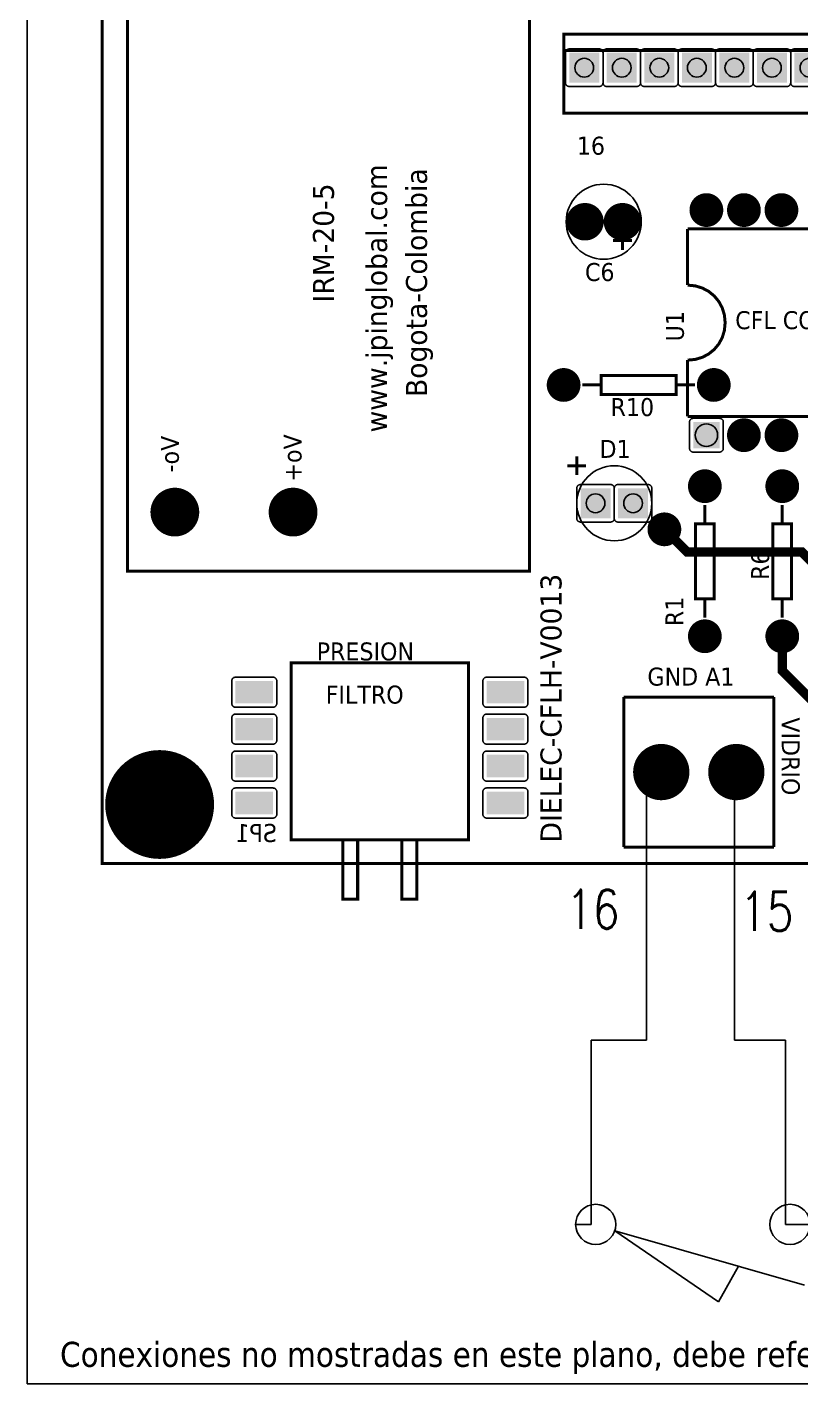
# Model space of a CAD drawing. Header units: millimetres. Extents: x 123.5 to 144.3, y 105.4 to 121.6.
# Drawn here: x 123.51 to 127.22, y 105.41 to 111.91 of the extents above; entities that cross this region are included whole.
import ezdxf
from ezdxf.enums import TextEntityAlignment as Align

# ---------------------------------------------------------------- set-up
doc = ezdxf.new("R2010")
doc.units = ezdxf.units.MM
for name, color, linetype in [('DESC', 250, 'Continuous'), ('SYMS', 7, 'Continuous'), ('TAGS', 250, 'Continuous'), ('WIRES', 7, 'Continuous')]:
    doc.layers.add(name, color=color, linetype=linetype)
doc.layers.add('WIRENO', color=7, linetype='Continuous', true_color=0x000000)
doc.styles.get("Standard").update_dxf_attribs({"font": 'tahoma.ttf'})
doc.styles.add('WD', font='romans.shx')

# ---------------------------------------------------------------- blocks, each defined once
blk = doc.blocks.new('RPAD')
blk.add_trace([(-0.5, -0.5), (-0.5, 0.5), (0.5, -0.5), (0.5, 0.5)])
blk = doc.blocks.new('EPAD')
at = {"const_width": 0.5}
blk.add_lwpolyline([(-0.25, 0, 1), (0.25, 0, 1)], format="xyb", close=True, dxfattribs=at)
blk = doc.blocks.new('Electronica')
for points, const_width in [([(127.3911, 110.3732), (132.7303, 110.3732), (132.7303, 114.4905), (127.3911, 114.4905), (127.3911, 110.3732)], 0.008), ([(127.3911, 110.3732), (132.7303, 110.3732), (132.7303, 114.4905), (127.3911, 114.4905), (127.3911, 110.3732)], 0.008), ([(127.3911, 110.3732), (132.7303, 110.3732), (132.7303, 114.4905), (127.3911, 114.4905), (127.3911, 110.3732)], 0.008), ([(127.4591, 111.1524), (128.53, 111.1524), (128.53, 113.2154), (127.4591, 113.2154), (127.4591, 111.1524)], 0.008), ([(127.4591, 111.1524), (128.53, 111.1524), (128.53, 113.2154), (127.4591, 113.2154), (127.4591, 111.1524)], 0.008), ([(127.4591, 111.1524), (128.53, 111.1524), (128.53, 113.2154), (127.4591, 113.2154), (127.4591, 111.1524)], 0.008), ([(128.6219, 112.3735), (130.2259, 112.3735), (130.2259, 112.5838), (128.6219, 112.5838), (128.6219, 112.3735)], 0.008), ([(128.6219, 112.3735), (130.2259, 112.3735), (130.2259, 112.5838), (128.6219, 112.5838), (128.6219, 112.3735)], 0.008), ([(128.6219, 112.3735), (130.2259, 112.3735), (130.2259, 112.5838), (128.6219, 112.5838), (128.6219, 112.3735)], 0.008), ([(130.2231, 112.5405), (128.6247, 112.5405)], 0.008), ([(130.2231, 112.5405), (128.6247, 112.5405)], 0.008), ([(130.2231, 112.5405), (128.6247, 112.5405)], 0.008), ([(128.7778, 112.0088), (128.7778, 112.0588)], 0.008), ([(128.7778, 112.0088), (128.7778, 112.0588)], 0.008), ([(128.7778, 112.0088), (128.7778, 112.0588)], 0.008), ([(128.9513, 111.9149), (128.9513, 112.0649)], 0.008), ([(128.9513, 112.0649), (130.9513, 112.0649)], 0.008), ([(128.9513, 111.9149), (128.9513, 112.0649)], 0.008), ([(128.9513, 112.0649), (130.9513, 112.0649)], 0.008), ([(128.9513, 111.9149), (128.9513, 112.0649)], 0.008), ([(128.9513, 112.0649), (130.9513, 112.0649)], 0.008), ([(128.8028, 112.0338), (128.7528, 112.0338)], 0.008), ([(128.8028, 112.0338), (128.7528, 112.0338)], 0.008), ([(128.8028, 112.0338), (128.7528, 112.0338)], 0.008), ([(129.0513, 111.8149), (129.0493, 111.8353), (129.0436, 111.8541), (129.0345, 111.8711), (129.0223, 111.8859), (129.0076, 111.898), (128.9906, 111.9071), (128.9717, 111.9129), (128.9513, 111.9149)], 0.008), ([(129.0513, 111.8149), (129.0493, 111.8353), (129.0436, 111.8541), (129.0345, 111.8711), (129.0223, 111.8859), (129.0076, 111.898), (128.9906, 111.9071), (128.9717, 111.9129), (128.9513, 111.9149)], 0.008), ([(129.0513, 111.8149), (129.0493, 111.8353), (129.0436, 111.8541), (129.0345, 111.8711), (129.0223, 111.8859), (129.0076, 111.898), (128.9906, 111.9071), (128.9717, 111.9129), (128.9513, 111.9149)], 0.008), ([(129.0513, 111.8149), (129.0493, 111.7942), (129.0436, 111.7752), (129.0345, 111.7582), (129.0223, 111.7435), (129.0076, 111.7315), (128.9906, 111.7225), (128.9717, 111.7169), (128.9513, 111.7149)], 0.008), ([(129.0513, 111.8149), (129.0493, 111.7942), (129.0436, 111.7752), (129.0345, 111.7582), (129.0223, 111.7435), (129.0076, 111.7315), (128.9906, 111.7225), (128.9717, 111.7169), (128.9513, 111.7149)], 0.008), ([(129.0513, 111.8149), (129.0493, 111.7942), (129.0436, 111.7752), (129.0345, 111.7582), (129.0223, 111.7435), (129.0076, 111.7315), (128.9906, 111.7225), (128.9717, 111.7169), (128.9513, 111.7149)], 0.008), ([(128.9513, 111.5649), (128.9513, 111.7149)], 0.008), ([(128.9513, 111.5649), (128.9513, 111.7149)], 0.008), ([(128.9513, 111.5649), (128.9513, 111.7149)], 0.008), ([(128.721, 111.6238), (128.921, 111.6238), (128.921, 111.6738), (128.721, 111.6738), (128.721, 111.6238)], 0.008), ([(128.721, 111.6238), (128.921, 111.6238), (128.921, 111.6738), (128.721, 111.6738), (128.721, 111.6238)], 0.008), ([(128.721, 111.6238), (128.921, 111.6238), (128.921, 111.6738), (128.721, 111.6738), (128.721, 111.6238)], 0.008), ([(128.721, 111.6488), (128.671, 111.6488)], 0.008), ([(128.721, 111.6488), (128.671, 111.6488)], 0.008), ([(128.721, 111.6488), (128.671, 111.6488)], 0.008), ([(128.971, 111.6488), (128.921, 111.6488)], 0.008), ([(128.971, 111.6488), (128.921, 111.6488)], 0.008), ([(128.971, 111.6488), (128.921, 111.6488)], 0.008), ([(128.9513, 111.5649), (130.9513, 111.5649)], 0.008), ([(128.9513, 111.5649), (130.9513, 111.5649)], 0.008), ([(128.9513, 111.5649), (130.9513, 111.5649)], 0.008), ([(128.656, 111.4584), (128.656, 111.4084)], 0.008), ([(128.656, 111.4584), (128.656, 111.4084)], 0.008), ([(128.656, 111.4584), (128.656, 111.4084)], 0.008), ([(128.631, 111.4334), (128.681, 111.4334)], 0.008), ([(128.631, 111.4334), (128.681, 111.4334)], 0.008), ([(128.631, 111.4334), (128.681, 111.4334)], 0.008), ([(128.9972, 111.329), (128.9972, 111.279)], 0.008), ([(128.9972, 111.329), (128.9972, 111.279)], 0.008), ([(128.9972, 111.329), (128.9972, 111.279)], 0.008), ([(129.2035, 111.279), (129.2035, 111.329)], 0.008), ([(129.2035, 111.279), (129.2035, 111.329)], 0.008), ([(129.2035, 111.279), (129.2035, 111.329)], 0.008), ([(130.0144, 110.8798), (129.4264, 110.8798), (129.3523, 110.9538), (129.3523, 111.1066), (129.2551, 111.2038), (128.9496, 111.2038), (128.8894, 111.264)], 0.025), ([(128.9722, 111.079), (129.0222, 111.079), (129.0222, 111.279), (128.9722, 111.279), (128.9722, 111.079)], 0.008), ([(128.9722, 111.079), (129.0222, 111.079), (129.0222, 111.279), (128.9722, 111.279), (128.9722, 111.079)], 0.008), ([(128.9722, 111.079), (129.0222, 111.079), (129.0222, 111.279), (128.9722, 111.279), (128.9722, 111.079)], 0.008), ([(129.1785, 111.079), (129.2285, 111.079), (129.2285, 111.279), (129.1785, 111.279), (129.1785, 111.079)], 0.008), ([(129.1785, 111.079), (129.2285, 111.079), (129.2285, 111.279), (129.1785, 111.279), (129.1785, 111.079)], 0.008), ([(129.1785, 111.079), (129.2285, 111.079), (129.2285, 111.279), (129.1785, 111.279), (129.1785, 111.079)], 0.008), ([(128.9972, 111.079), (128.9972, 111.029)], 0.008), ([(128.9972, 111.079), (128.9972, 111.029)], 0.008), ([(128.9972, 111.079), (128.9972, 111.029)], 0.008), ([(129.2035, 111.029), (129.2035, 111.079)], 0.008), ([(129.2035, 111.029), (129.2035, 111.079)], 0.008), ([(129.2035, 111.029), (129.2035, 111.079)], 0.008), ([(129.5226, 110.568), (129.2035, 110.8871), (129.2035, 110.979)], 0.025), ([(127.895, 110.4362), (128.3675, 110.4362), (128.3675, 110.9086), (127.895, 110.9086), (127.895, 110.4362)], 0.008), ([(127.895, 110.4362), (128.3675, 110.4362), (128.3675, 110.9086), (127.895, 110.9086), (127.895, 110.4362)], 0.008), ([(127.895, 110.4362), (128.3675, 110.4362), (128.3675, 110.9086), (127.895, 110.9086), (127.895, 110.4362)], 0.008), ([(128.7811, 110.417), (128.7811, 110.817)], 0.008), ([(129.1811, 110.817), (128.7811, 110.817)], 0.008), ([(128.7811, 110.417), (128.7811, 110.817)], 0.008), ([(129.1811, 110.817), (128.7811, 110.817)], 0.008), ([(128.7811, 110.417), (128.7811, 110.817)], 0.008), ([(129.1811, 110.817), (128.7811, 110.817)], 0.008), ([(129.1811, 110.417), (129.1811, 110.817)], 0.008), ([(129.1811, 110.417), (129.1811, 110.817)], 0.008), ([(129.1811, 110.417), (129.1811, 110.817)], 0.008), ([(128.0328, 110.2787), (128.0722, 110.2787), (128.0722, 110.4362), (128.0328, 110.4362), (128.0328, 110.2787)], 0.008), ([(128.0328, 110.2787), (128.0722, 110.2787), (128.0722, 110.4362), (128.0328, 110.4362), (128.0328, 110.2787)], 0.008), ([(128.0328, 110.2787), (128.0722, 110.2787), (128.0722, 110.4362), (128.0328, 110.4362), (128.0328, 110.2787)], 0.008), ([(128.1903, 110.2787), (128.2297, 110.2787), (128.2297, 110.4362), (128.1903, 110.4362), (128.1903, 110.2787)], 0.008), ([(128.1903, 110.2787), (128.2297, 110.2787), (128.2297, 110.4362), (128.1903, 110.4362), (128.1903, 110.2787)], 0.008), ([(128.1903, 110.2787), (128.2297, 110.2787), (128.2297, 110.4362), (128.1903, 110.4362), (128.1903, 110.2787)], 0.008), ([(129.1811, 110.417), (128.7811, 110.417)], 0.008), ([(129.1811, 110.417), (128.7811, 110.417)], 0.008), ([(129.1811, 110.417), (128.7811, 110.417)], 0.008)]:
    blk.add_lwpolyline(points, dxfattribs=dict(const_width=const_width))
for points in [[(128.7159, 112.4444), (128.6359, 112.4444), (128.6348, 112.4445), (128.6338, 112.4446), (128.6328, 112.4448), (128.6319, 112.4452), (128.631, 112.4456), (128.6302, 112.4461), (128.6295, 112.4467), (128.6287, 112.4473), (128.6281, 112.448), (128.6275, 112.4488), (128.627, 112.4496), (128.6266, 112.4505), (128.6263, 112.4514), (128.6261, 112.4524), (128.6259, 112.4534), (128.6259, 112.4544), (128.6259, 112.5344), (128.6259, 112.5354), (128.6261, 112.5364), (128.6263, 112.5374), (128.6266, 112.5383), (128.627, 112.5392), (128.6275, 112.54), (128.6281, 112.5408), (128.6287, 112.5415), (128.6295, 112.5422), (128.6302, 112.5427), (128.631, 112.5432), (128.6319, 112.5436), (128.6328, 112.544), (128.6338, 112.5442), (128.6348, 112.5444), (128.6359, 112.5444), (128.7159, 112.5444), (128.7169, 112.5444), (128.7179, 112.5442), (128.7189, 112.544), (128.7198, 112.5436), (128.7207, 112.5432), (128.7215, 112.5427), (128.7223, 112.5422), (128.723, 112.5415), (128.7236, 112.5408), (128.7242, 112.54), (128.7247, 112.5392), (128.7251, 112.5383), (128.7254, 112.5374), (128.7257, 112.5364), (128.7258, 112.5354), (128.7259, 112.5344), (128.7259, 112.4544), (128.7258, 112.4534), (128.7257, 112.4524), (128.7254, 112.4514), (128.7251, 112.4505), (128.7247, 112.4496), (128.7242, 112.4488), (128.7236, 112.448), (128.723, 112.4473), (128.7223, 112.4467), (128.7215, 112.4461), (128.7207, 112.4456), (128.7198, 112.4452), (128.7189, 112.4448), (128.7179, 112.4446), (128.7169, 112.4445), (128.7159, 112.4444)], [(128.8159, 112.4444), (128.7359, 112.4444), (128.7348, 112.4445), (128.7338, 112.4446), (128.7328, 112.4448), (128.7319, 112.4452), (128.731, 112.4456), (128.7302, 112.4461), (128.7295, 112.4467), (128.7287, 112.4473), (128.7281, 112.448), (128.7275, 112.4488), (128.727, 112.4496), (128.7266, 112.4505), (128.7263, 112.4514), (128.7261, 112.4524), (128.7259, 112.4534), (128.7259, 112.4544), (128.7259, 112.5344), (128.7259, 112.5354), (128.7261, 112.5364), (128.7263, 112.5374), (128.7266, 112.5383), (128.727, 112.5392), (128.7275, 112.54), (128.7281, 112.5408), (128.7287, 112.5415), (128.7295, 112.5422), (128.7302, 112.5427), (128.731, 112.5432), (128.7319, 112.5436), (128.7328, 112.544), (128.7338, 112.5442), (128.7348, 112.5444), (128.7359, 112.5444), (128.8159, 112.5444), (128.8169, 112.5444), (128.8179, 112.5442), (128.8189, 112.544), (128.8198, 112.5436), (128.8207, 112.5432), (128.8215, 112.5427), (128.8223, 112.5422), (128.823, 112.5415), (128.8236, 112.5408), (128.8242, 112.54), (128.8247, 112.5392), (128.8251, 112.5383), (128.8254, 112.5374), (128.8257, 112.5364), (128.8258, 112.5354), (128.8259, 112.5344), (128.8259, 112.4544), (128.8258, 112.4534), (128.8257, 112.4524), (128.8254, 112.4514), (128.8251, 112.4505), (128.8247, 112.4496), (128.8242, 112.4488), (128.8236, 112.448), (128.823, 112.4473), (128.8223, 112.4467), (128.8215, 112.4461), (128.8207, 112.4456), (128.8198, 112.4452), (128.8189, 112.4448), (128.8179, 112.4446), (128.8169, 112.4445), (128.8159, 112.4444)], [(128.9159, 112.4444), (128.8359, 112.4444), (128.8348, 112.4445), (128.8338, 112.4446), (128.8328, 112.4448), (128.8319, 112.4452), (128.831, 112.4456), (128.8302, 112.4461), (128.8295, 112.4467), (128.8287, 112.4473), (128.8281, 112.448), (128.8275, 112.4488), (128.827, 112.4496), (128.8266, 112.4505), (128.8263, 112.4514), (128.8261, 112.4524), (128.8259, 112.4534), (128.8259, 112.4544), (128.8259, 112.5344), (128.8259, 112.5354), (128.8261, 112.5364), (128.8263, 112.5374), (128.8266, 112.5383), (128.827, 112.5392), (128.8275, 112.54), (128.8281, 112.5408), (128.8287, 112.5415), (128.8295, 112.5422), (128.8302, 112.5427), (128.831, 112.5432), (128.8319, 112.5436), (128.8328, 112.544), (128.8338, 112.5442), (128.8348, 112.5444), (128.8359, 112.5444), (128.9159, 112.5444), (128.9169, 112.5444), (128.9179, 112.5442), (128.9189, 112.544), (128.9198, 112.5436), (128.9207, 112.5432), (128.9215, 112.5427), (128.9223, 112.5422), (128.923, 112.5415), (128.9236, 112.5408), (128.9242, 112.54), (128.9247, 112.5392), (128.9251, 112.5383), (128.9254, 112.5374), (128.9257, 112.5364), (128.9258, 112.5354), (128.9259, 112.5344), (128.9259, 112.4544), (128.9258, 112.4534), (128.9257, 112.4524), (128.9254, 112.4514), (128.9251, 112.4505), (128.9247, 112.4496), (128.9242, 112.4488), (128.9236, 112.448), (128.923, 112.4473), (128.9223, 112.4467), (128.9215, 112.4461), (128.9207, 112.4456), (128.9198, 112.4452), (128.9189, 112.4448), (128.9179, 112.4446), (128.9169, 112.4445), (128.9159, 112.4444)], [(129.0159, 112.4444), (128.9359, 112.4444), (128.9348, 112.4445), (128.9338, 112.4446), (128.9328, 112.4448), (128.9319, 112.4452), (128.931, 112.4456), (128.9302, 112.4461), (128.9295, 112.4467), (128.9287, 112.4473), (128.9281, 112.448), (128.9275, 112.4488), (128.927, 112.4496), (128.9266, 112.4505), (128.9263, 112.4514), (128.9261, 112.4524), (128.9259, 112.4534), (128.9259, 112.4544), (128.9259, 112.5344), (128.9259, 112.5354), (128.9261, 112.5364), (128.9263, 112.5374), (128.9266, 112.5383), (128.927, 112.5392), (128.9275, 112.54), (128.9281, 112.5408), (128.9287, 112.5415), (128.9295, 112.5422), (128.9302, 112.5427), (128.931, 112.5432), (128.9319, 112.5436), (128.9328, 112.544), (128.9338, 112.5442), (128.9348, 112.5444), (128.9359, 112.5444), (129.0159, 112.5444), (129.0169, 112.5444), (129.0179, 112.5442), (129.0189, 112.544), (129.0198, 112.5436), (129.0207, 112.5432), (129.0215, 112.5427), (129.0223, 112.5422), (129.023, 112.5415), (129.0236, 112.5408), (129.0242, 112.54), (129.0247, 112.5392), (129.0251, 112.5383), (129.0254, 112.5374), (129.0257, 112.5364), (129.0258, 112.5354), (129.0259, 112.5344), (129.0259, 112.4544), (129.0258, 112.4534), (129.0257, 112.4524), (129.0254, 112.4514), (129.0251, 112.4505), (129.0247, 112.4496), (129.0242, 112.4488), (129.0236, 112.448), (129.023, 112.4473), (129.0223, 112.4467), (129.0215, 112.4461), (129.0207, 112.4456), (129.0198, 112.4452), (129.0189, 112.4448), (129.0179, 112.4446), (129.0169, 112.4445), (129.0159, 112.4444)], [(129.1159, 112.4444), (129.0359, 112.4444), (129.0348, 112.4445), (129.0338, 112.4446), (129.0328, 112.4448), (129.0319, 112.4452), (129.031, 112.4456), (129.0302, 112.4461), (129.0295, 112.4467), (129.0287, 112.4473), (129.0281, 112.448), (129.0275, 112.4488), (129.027, 112.4496), (129.0266, 112.4505), (129.0263, 112.4514), (129.0261, 112.4524), (129.0259, 112.4534), (129.0259, 112.4544), (129.0259, 112.5344), (129.0259, 112.5354), (129.0261, 112.5364), (129.0263, 112.5374), (129.0266, 112.5383), (129.027, 112.5392), (129.0275, 112.54), (129.0281, 112.5408), (129.0287, 112.5415), (129.0295, 112.5422), (129.0302, 112.5427), (129.031, 112.5432), (129.0319, 112.5436), (129.0328, 112.544), (129.0338, 112.5442), (129.0348, 112.5444), (129.0359, 112.5444), (129.1159, 112.5444), (129.1169, 112.5444), (129.1179, 112.5442), (129.1189, 112.544), (129.1198, 112.5436), (129.1207, 112.5432), (129.1215, 112.5427), (129.1223, 112.5422), (129.123, 112.5415), (129.1236, 112.5408), (129.1242, 112.54), (129.1247, 112.5392), (129.1251, 112.5383), (129.1254, 112.5374), (129.1257, 112.5364), (129.1258, 112.5354), (129.1259, 112.5344), (129.1259, 112.4544), (129.1258, 112.4534), (129.1257, 112.4524), (129.1254, 112.4514), (129.1251, 112.4505), (129.1247, 112.4496), (129.1242, 112.4488), (129.1236, 112.448), (129.123, 112.4473), (129.1223, 112.4467), (129.1215, 112.4461), (129.1207, 112.4456), (129.1198, 112.4452), (129.1189, 112.4448), (129.1179, 112.4446), (129.1169, 112.4445), (129.1159, 112.4444)], [(129.2159, 112.4444), (129.1359, 112.4444), (129.1348, 112.4445), (129.1338, 112.4446), (129.1328, 112.4448), (129.1319, 112.4452), (129.131, 112.4456), (129.1302, 112.4461), (129.1295, 112.4467), (129.1287, 112.4473), (129.1281, 112.448), (129.1275, 112.4488), (129.127, 112.4496), (129.1266, 112.4505), (129.1263, 112.4514), (129.1261, 112.4524), (129.1259, 112.4534), (129.1259, 112.4544), (129.1259, 112.5344), (129.1259, 112.5354), (129.1261, 112.5364), (129.1263, 112.5374), (129.1266, 112.5383), (129.127, 112.5392), (129.1275, 112.54), (129.1281, 112.5408), (129.1287, 112.5415), (129.1295, 112.5422), (129.1302, 112.5427), (129.131, 112.5432), (129.1319, 112.5436), (129.1328, 112.544), (129.1338, 112.5442), (129.1348, 112.5444), (129.1359, 112.5444), (129.2159, 112.5444), (129.2169, 112.5444), (129.2179, 112.5442), (129.2189, 112.544), (129.2198, 112.5436), (129.2207, 112.5432), (129.2215, 112.5427), (129.2223, 112.5422), (129.223, 112.5415), (129.2236, 112.5408), (129.2242, 112.54), (129.2247, 112.5392), (129.2251, 112.5383), (129.2254, 112.5374), (129.2257, 112.5364), (129.2258, 112.5354), (129.2259, 112.5344), (129.2259, 112.4544), (129.2258, 112.4534), (129.2257, 112.4524), (129.2254, 112.4514), (129.2251, 112.4505), (129.2247, 112.4496), (129.2242, 112.4488), (129.2236, 112.448), (129.223, 112.4473), (129.2223, 112.4467), (129.2215, 112.4461), (129.2207, 112.4456), (129.2198, 112.4452), (129.2189, 112.4448), (129.2179, 112.4446), (129.2169, 112.4445), (129.2159, 112.4444)], [(128.9663, 111.5599), (129.0363, 111.5599), (129.0374, 111.5598), (129.0384, 111.5597), (129.0393, 111.5595), (129.0403, 111.5591), (129.0411, 111.5587), (129.042, 111.5582), (129.0427, 111.5576), (129.0434, 111.557), (129.0441, 111.5563), (129.0446, 111.5555), (129.0451, 111.5547), (129.0456, 111.5538), (129.0459, 111.5529), (129.0461, 111.5519), (129.0463, 111.5509), (129.0463, 111.5499), (129.0463, 111.4799), (129.0463, 111.4789), (129.0461, 111.4779), (129.0459, 111.4769), (129.0456, 111.476), (129.0451, 111.4751), (129.0446, 111.4743), (129.0441, 111.4735), (129.0434, 111.4728), (129.0427, 111.4721), (129.042, 111.4716), (129.0411, 111.4711), (129.0403, 111.4707), (129.0393, 111.4703), (129.0384, 111.4701), (129.0374, 111.4699), (129.0363, 111.4699), (128.9663, 111.4699), (128.9653, 111.4699), (128.9643, 111.4701), (128.9633, 111.4703), (128.9624, 111.4707), (128.9615, 111.4711), (128.9607, 111.4716), (128.9599, 111.4721), (128.9592, 111.4728), (128.9586, 111.4735), (128.958, 111.4743), (128.9575, 111.4751), (128.9571, 111.476), (128.9568, 111.4769), (128.9565, 111.4779), (128.9564, 111.4789), (128.9563, 111.4799), (128.9563, 111.5499), (128.9564, 111.5509), (128.9565, 111.5519), (128.9568, 111.5529), (128.9571, 111.5538), (128.9575, 111.5547), (128.958, 111.5555), (128.9586, 111.5563), (128.9592, 111.557), (128.9599, 111.5576), (128.9607, 111.5582), (128.9615, 111.5587), (128.9624, 111.5591), (128.9633, 111.5595), (128.9643, 111.5597), (128.9653, 111.5598), (128.9663, 111.5599)], [(128.666, 111.3834), (128.746, 111.3834), (128.747, 111.3833), (128.748, 111.3832), (128.749, 111.3829), (128.7499, 111.3826), (128.7508, 111.3822), (128.7516, 111.3817), (128.7524, 111.3811), (128.7531, 111.3805), (128.7537, 111.3798), (128.7543, 111.379), (128.7548, 111.3782), (128.7552, 111.3773), (128.7555, 111.3764), (128.7558, 111.3754), (128.7559, 111.3744), (128.756, 111.3734), (128.756, 111.2934), (128.7559, 111.2923), (128.7558, 111.2913), (128.7555, 111.2903), (128.7552, 111.2894), (128.7548, 111.2885), (128.7543, 111.2877), (128.7537, 111.287), (128.7531, 111.2862), (128.7524, 111.2856), (128.7516, 111.285), (128.7508, 111.2845), (128.7499, 111.2841), (128.749, 111.2838), (128.748, 111.2836), (128.747, 111.2834), (128.746, 111.2834), (128.666, 111.2834), (128.6649, 111.2834), (128.6639, 111.2836), (128.663, 111.2838), (128.662, 111.2841), (128.6612, 111.2845), (128.6603, 111.285), (128.6596, 111.2856), (128.6589, 111.2862), (128.6582, 111.287), (128.6576, 111.2877), (128.6572, 111.2885), (128.6567, 111.2894), (128.6564, 111.2903), (128.6562, 111.2913), (128.656, 111.2923), (128.656, 111.2934), (128.656, 111.3734), (128.656, 111.3744), (128.6562, 111.3754), (128.6564, 111.3764), (128.6567, 111.3773), (128.6572, 111.3782), (128.6576, 111.379), (128.6582, 111.3798), (128.6589, 111.3805), (128.6596, 111.3811), (128.6603, 111.3817), (128.6612, 111.3822), (128.662, 111.3826), (128.663, 111.3829), (128.6639, 111.3832), (128.6649, 111.3833), (128.666, 111.3834)], [(128.766, 111.3834), (128.846, 111.3834), (128.847, 111.3833), (128.848, 111.3832), (128.849, 111.3829), (128.8499, 111.3826), (128.8508, 111.3822), (128.8516, 111.3817), (128.8524, 111.3811), (128.8531, 111.3805), (128.8537, 111.3798), (128.8543, 111.379), (128.8548, 111.3782), (128.8552, 111.3773), (128.8555, 111.3764), (128.8558, 111.3754), (128.8559, 111.3744), (128.856, 111.3734), (128.856, 111.2934), (128.8559, 111.2923), (128.8558, 111.2913), (128.8555, 111.2903), (128.8552, 111.2894), (128.8548, 111.2885), (128.8543, 111.2877), (128.8537, 111.287), (128.8531, 111.2862), (128.8524, 111.2856), (128.8516, 111.285), (128.8508, 111.2845), (128.8499, 111.2841), (128.849, 111.2838), (128.848, 111.2836), (128.847, 111.2834), (128.846, 111.2834), (128.766, 111.2834), (128.7649, 111.2834), (128.7639, 111.2836), (128.763, 111.2838), (128.762, 111.2841), (128.7612, 111.2845), (128.7603, 111.285), (128.7596, 111.2856), (128.7589, 111.2862), (128.7582, 111.287), (128.7576, 111.2877), (128.7572, 111.2885), (128.7567, 111.2894), (128.7564, 111.2903), (128.7562, 111.2913), (128.756, 111.2923), (128.756, 111.2934), (128.756, 111.3734), (128.756, 111.3744), (128.7562, 111.3754), (128.7564, 111.3764), (128.7567, 111.3773), (128.7572, 111.3782), (128.7576, 111.379), (128.7582, 111.3798), (128.7589, 111.3805), (128.7596, 111.3811), (128.7603, 111.3817), (128.7612, 111.3822), (128.762, 111.3826), (128.763, 111.3829), (128.7639, 111.3832), (128.7649, 111.3833), (128.766, 111.3834)], [(127.8566, 110.7999), (127.8566, 110.8599), (127.8566, 110.8609), (127.8564, 110.8619), (127.8562, 110.8629), (127.8558, 110.8638), (127.8554, 110.8647), (127.8549, 110.8655), (127.8544, 110.8663), (127.8537, 110.867), (127.853, 110.8676), (127.8522, 110.8682), (127.8514, 110.8687), (127.8505, 110.8691), (127.8496, 110.8694), (127.8486, 110.8697), (127.8476, 110.8698), (127.8466, 110.8699), (127.7466, 110.8699), (127.7456, 110.8698), (127.7446, 110.8697), (127.7436, 110.8694), (127.7427, 110.8691), (127.7418, 110.8687), (127.741, 110.8682), (127.7402, 110.8676), (127.7395, 110.867), (127.7389, 110.8663), (127.7383, 110.8655), (127.7378, 110.8647), (127.7374, 110.8638), (127.737, 110.8629), (127.7368, 110.8619), (127.7367, 110.8609), (127.7366, 110.8599), (127.7366, 110.7999), (127.7367, 110.7988), (127.7368, 110.7978), (127.737, 110.7968), (127.7374, 110.7959), (127.7378, 110.795), (127.7383, 110.7942), (127.7389, 110.7935), (127.7395, 110.7927), (127.7402, 110.7921), (127.741, 110.7915), (127.7418, 110.791), (127.7427, 110.7906), (127.7436, 110.7903), (127.7446, 110.7901), (127.7456, 110.7899), (127.7466, 110.7899), (127.8466, 110.7899), (127.8476, 110.7899), (127.8486, 110.7901), (127.8496, 110.7903), (127.8505, 110.7906), (127.8514, 110.791), (127.8522, 110.7915), (127.853, 110.7921), (127.8537, 110.7927), (127.8544, 110.7935), (127.8549, 110.7942), (127.8554, 110.795), (127.8558, 110.7959), (127.8562, 110.7968), (127.8564, 110.7978), (127.8566, 110.7988), (127.8566, 110.7999)], [(128.5259, 110.7999), (128.5259, 110.8599), (128.5258, 110.8609), (128.5257, 110.8619), (128.5255, 110.8629), (128.5251, 110.8638), (128.5247, 110.8647), (128.5242, 110.8655), (128.5236, 110.8663), (128.523, 110.867), (128.5223, 110.8676), (128.5215, 110.8682), (128.5207, 110.8687), (128.5198, 110.8691), (128.5189, 110.8694), (128.5179, 110.8697), (128.5169, 110.8698), (128.5159, 110.8699), (128.4159, 110.8699), (128.4149, 110.8698), (128.4138, 110.8697), (128.4129, 110.8694), (128.412, 110.8691), (128.4111, 110.8687), (128.4103, 110.8682), (128.4095, 110.8676), (128.4088, 110.867), (128.4081, 110.8663), (128.4076, 110.8655), (128.4071, 110.8647), (128.4067, 110.8638), (128.4063, 110.8629), (128.4061, 110.8619), (128.4059, 110.8609), (128.4059, 110.8599), (128.4059, 110.7999), (128.4059, 110.7988), (128.4061, 110.7978), (128.4063, 110.7968), (128.4067, 110.7959), (128.4071, 110.795), (128.4076, 110.7942), (128.4081, 110.7935), (128.4088, 110.7927), (128.4095, 110.7921), (128.4103, 110.7915), (128.4111, 110.791), (128.412, 110.7906), (128.4129, 110.7903), (128.4138, 110.7901), (128.4149, 110.7899), (128.4159, 110.7899), (128.5159, 110.7899), (128.5169, 110.7899), (128.5179, 110.7901), (128.5189, 110.7903), (128.5198, 110.7906), (128.5207, 110.791), (128.5215, 110.7915), (128.5223, 110.7921), (128.523, 110.7927), (128.5236, 110.7935), (128.5242, 110.7942), (128.5247, 110.795), (128.5251, 110.7959), (128.5255, 110.7968), (128.5257, 110.7978), (128.5258, 110.7988), (128.5259, 110.7999)], [(127.8566, 110.7014), (127.8566, 110.7614), (127.8566, 110.7625), (127.8564, 110.7635), (127.8562, 110.7644), (127.8558, 110.7654), (127.8554, 110.7662), (127.8549, 110.7671), (127.8544, 110.7678), (127.8537, 110.7685), (127.853, 110.7692), (127.8522, 110.7698), (127.8514, 110.7702), (127.8505, 110.7707), (127.8496, 110.771), (127.8486, 110.7712), (127.8476, 110.7714), (127.8466, 110.7714), (127.7466, 110.7714), (127.7456, 110.7714), (127.7446, 110.7712), (127.7436, 110.771), (127.7427, 110.7707), (127.7418, 110.7702), (127.741, 110.7698), (127.7402, 110.7692), (127.7395, 110.7685), (127.7389, 110.7678), (127.7383, 110.7671), (127.7378, 110.7662), (127.7374, 110.7654), (127.737, 110.7644), (127.7368, 110.7635), (127.7367, 110.7625), (127.7366, 110.7614), (127.7366, 110.7014), (127.7367, 110.7004), (127.7368, 110.6994), (127.737, 110.6984), (127.7374, 110.6975), (127.7378, 110.6966), (127.7383, 110.6958), (127.7389, 110.695), (127.7395, 110.6943), (127.7402, 110.6937), (127.741, 110.6931), (127.7418, 110.6926), (127.7427, 110.6922), (127.7436, 110.6919), (127.7446, 110.6916), (127.7456, 110.6915), (127.7466, 110.6914), (127.8466, 110.6914), (127.8476, 110.6915), (127.8486, 110.6916), (127.8496, 110.6919), (127.8505, 110.6922), (127.8514, 110.6926), (127.8522, 110.6931), (127.853, 110.6937), (127.8537, 110.6943), (127.8544, 110.695), (127.8549, 110.6958), (127.8554, 110.6966), (127.8558, 110.6975), (127.8562, 110.6984), (127.8564, 110.6994), (127.8566, 110.7004), (127.8566, 110.7014)], [(128.5259, 110.7014), (128.5259, 110.7614), (128.5258, 110.7625), (128.5257, 110.7635), (128.5255, 110.7644), (128.5251, 110.7654), (128.5247, 110.7662), (128.5242, 110.7671), (128.5236, 110.7678), (128.523, 110.7685), (128.5223, 110.7692), (128.5215, 110.7698), (128.5207, 110.7702), (128.5198, 110.7707), (128.5189, 110.771), (128.5179, 110.7712), (128.5169, 110.7714), (128.5159, 110.7714), (128.4159, 110.7714), (128.4149, 110.7714), (128.4138, 110.7712), (128.4129, 110.771), (128.412, 110.7707), (128.4111, 110.7702), (128.4103, 110.7698), (128.4095, 110.7692), (128.4088, 110.7685), (128.4081, 110.7678), (128.4076, 110.7671), (128.4071, 110.7662), (128.4067, 110.7654), (128.4063, 110.7644), (128.4061, 110.7635), (128.4059, 110.7625), (128.4059, 110.7614), (128.4059, 110.7014), (128.4059, 110.7004), (128.4061, 110.6994), (128.4063, 110.6984), (128.4067, 110.6975), (128.4071, 110.6966), (128.4076, 110.6958), (128.4081, 110.695), (128.4088, 110.6943), (128.4095, 110.6937), (128.4103, 110.6931), (128.4111, 110.6926), (128.412, 110.6922), (128.4129, 110.6919), (128.4138, 110.6916), (128.4149, 110.6915), (128.4159, 110.6914), (128.5159, 110.6914), (128.5169, 110.6915), (128.5179, 110.6916), (128.5189, 110.6919), (128.5198, 110.6922), (128.5207, 110.6926), (128.5215, 110.6931), (128.5223, 110.6937), (128.523, 110.6943), (128.5236, 110.695), (128.5242, 110.6958), (128.5247, 110.6966), (128.5251, 110.6975), (128.5255, 110.6984), (128.5257, 110.6994), (128.5258, 110.7004), (128.5259, 110.7014)], [(127.8566, 110.603), (127.8566, 110.663), (127.8566, 110.664), (127.8564, 110.6651), (127.8562, 110.666), (127.8558, 110.6669), (127.8554, 110.6678), (127.8549, 110.6686), (127.8544, 110.6694), (127.8537, 110.6701), (127.853, 110.6708), (127.8522, 110.6713), (127.8514, 110.6718), (127.8505, 110.6722), (127.8496, 110.6726), (127.8486, 110.6728), (127.8476, 110.673), (127.8466, 110.673), (127.7466, 110.673), (127.7456, 110.673), (127.7446, 110.6728), (127.7436, 110.6726), (127.7427, 110.6722), (127.7418, 110.6718), (127.741, 110.6713), (127.7402, 110.6708), (127.7395, 110.6701), (127.7389, 110.6694), (127.7383, 110.6686), (127.7378, 110.6678), (127.7374, 110.6669), (127.737, 110.666), (127.7368, 110.6651), (127.7367, 110.664), (127.7366, 110.663), (127.7366, 110.603), (127.7367, 110.602), (127.7368, 110.601), (127.737, 110.6), (127.7374, 110.5991), (127.7378, 110.5982), (127.7383, 110.5974), (127.7389, 110.5966), (127.7395, 110.5959), (127.7402, 110.5953), (127.741, 110.5947), (127.7418, 110.5942), (127.7427, 110.5938), (127.7436, 110.5934), (127.7446, 110.5932), (127.7456, 110.5931), (127.7466, 110.593), (127.8466, 110.593), (127.8476, 110.5931), (127.8486, 110.5932), (127.8496, 110.5934), (127.8505, 110.5938), (127.8514, 110.5942), (127.8522, 110.5947), (127.853, 110.5953), (127.8537, 110.5959), (127.8544, 110.5966), (127.8549, 110.5974), (127.8554, 110.5982), (127.8558, 110.5991), (127.8562, 110.6), (127.8564, 110.601), (127.8566, 110.602), (127.8566, 110.603)], [(128.5259, 110.603), (128.5259, 110.663), (128.5258, 110.664), (128.5257, 110.6651), (128.5255, 110.666), (128.5251, 110.6669), (128.5247, 110.6678), (128.5242, 110.6686), (128.5236, 110.6694), (128.523, 110.6701), (128.5223, 110.6708), (128.5215, 110.6713), (128.5207, 110.6718), (128.5198, 110.6722), (128.5189, 110.6726), (128.5179, 110.6728), (128.5169, 110.673), (128.5159, 110.673), (128.4159, 110.673), (128.4149, 110.673), (128.4138, 110.6728), (128.4129, 110.6726), (128.412, 110.6722), (128.4111, 110.6718), (128.4103, 110.6713), (128.4095, 110.6708), (128.4088, 110.6701), (128.4081, 110.6694), (128.4076, 110.6686), (128.4071, 110.6678), (128.4067, 110.6669), (128.4063, 110.666), (128.4061, 110.6651), (128.4059, 110.664), (128.4059, 110.663), (128.4059, 110.603), (128.4059, 110.602), (128.4061, 110.601), (128.4063, 110.6), (128.4067, 110.5991), (128.4071, 110.5982), (128.4076, 110.5974), (128.4081, 110.5966), (128.4088, 110.5959), (128.4095, 110.5953), (128.4103, 110.5947), (128.4111, 110.5942), (128.412, 110.5938), (128.4129, 110.5934), (128.4138, 110.5932), (128.4149, 110.5931), (128.4159, 110.593), (128.5159, 110.593), (128.5169, 110.5931), (128.5179, 110.5932), (128.5189, 110.5934), (128.5198, 110.5938), (128.5207, 110.5942), (128.5215, 110.5947), (128.5223, 110.5953), (128.523, 110.5959), (128.5236, 110.5966), (128.5242, 110.5974), (128.5247, 110.5982), (128.5251, 110.5991), (128.5255, 110.6), (128.5257, 110.601), (128.5258, 110.602), (128.5259, 110.603)], [(127.8566, 110.5046), (127.8566, 110.5646), (127.8566, 110.5656), (127.8564, 110.5666), (127.8562, 110.5676), (127.8558, 110.5685), (127.8554, 110.5694), (127.8549, 110.5702), (127.8544, 110.571), (127.8537, 110.5717), (127.853, 110.5723), (127.8522, 110.5729), (127.8514, 110.5734), (127.8505, 110.5738), (127.8496, 110.5741), (127.8486, 110.5744), (127.8476, 110.5745), (127.8466, 110.5746), (127.7466, 110.5746), (127.7456, 110.5745), (127.7446, 110.5744), (127.7436, 110.5741), (127.7427, 110.5738), (127.7418, 110.5734), (127.741, 110.5729), (127.7402, 110.5723), (127.7395, 110.5717), (127.7389, 110.571), (127.7383, 110.5702), (127.7378, 110.5694), (127.7374, 110.5685), (127.737, 110.5676), (127.7368, 110.5666), (127.7367, 110.5656), (127.7366, 110.5646), (127.7366, 110.5046), (127.7367, 110.5035), (127.7368, 110.5025), (127.737, 110.5016), (127.7374, 110.5006), (127.7378, 110.4998), (127.7383, 110.4989), (127.7389, 110.4982), (127.7395, 110.4975), (127.7402, 110.4968), (127.741, 110.4963), (127.7418, 110.4958), (127.7427, 110.4954), (127.7436, 110.495), (127.7446, 110.4948), (127.7456, 110.4946), (127.7466, 110.4946), (127.8466, 110.4946), (127.8476, 110.4946), (127.8486, 110.4948), (127.8496, 110.495), (127.8505, 110.4954), (127.8514, 110.4958), (127.8522, 110.4963), (127.853, 110.4968), (127.8537, 110.4975), (127.8544, 110.4982), (127.8549, 110.4989), (127.8554, 110.4998), (127.8558, 110.5006), (127.8562, 110.5016), (127.8564, 110.5025), (127.8566, 110.5035), (127.8566, 110.5046)], [(128.5259, 110.5046), (128.5259, 110.5646), (128.5258, 110.5656), (128.5257, 110.5666), (128.5255, 110.5676), (128.5251, 110.5685), (128.5247, 110.5694), (128.5242, 110.5702), (128.5236, 110.571), (128.523, 110.5717), (128.5223, 110.5723), (128.5215, 110.5729), (128.5207, 110.5734), (128.5198, 110.5738), (128.5189, 110.5741), (128.5179, 110.5744), (128.5169, 110.5745), (128.5159, 110.5746), (128.4159, 110.5746), (128.4149, 110.5745), (128.4138, 110.5744), (128.4129, 110.5741), (128.412, 110.5738), (128.4111, 110.5734), (128.4103, 110.5729), (128.4095, 110.5723), (128.4088, 110.5717), (128.4081, 110.571), (128.4076, 110.5702), (128.4071, 110.5694), (128.4067, 110.5685), (128.4063, 110.5676), (128.4061, 110.5666), (128.4059, 110.5656), (128.4059, 110.5646), (128.4059, 110.5046), (128.4059, 110.5035), (128.4061, 110.5025), (128.4063, 110.5016), (128.4067, 110.5006), (128.4071, 110.4998), (128.4076, 110.4989), (128.4081, 110.4982), (128.4088, 110.4975), (128.4095, 110.4968), (128.4103, 110.4963), (128.4111, 110.4958), (128.412, 110.4954), (128.4129, 110.495), (128.4138, 110.4948), (128.4149, 110.4946), (128.4159, 110.4946), (128.5159, 110.4946), (128.5169, 110.4946), (128.5179, 110.4948), (128.5189, 110.495), (128.5198, 110.4954), (128.5207, 110.4958), (128.5215, 110.4963), (128.5223, 110.4968), (128.523, 110.4975), (128.5236, 110.4982), (128.5242, 110.4989), (128.5247, 110.4998), (128.5251, 110.5006), (128.5255, 110.5016), (128.5257, 110.5025), (128.5258, 110.5035), (128.5259, 110.5046)]]:
    blk.add_lwpolyline(points, close=True)
blk.add_lwpolyline([(129.3159, 112.4444), (129.2359, 112.4444), (129.2348, 112.4445), (129.2338, 112.4446), (129.2328, 112.4448), (129.2319, 112.4452), (129.231, 112.4456), (129.2302, 112.4461), (129.2295, 112.4467), (129.2287, 112.4473), (129.2281, 112.448), (129.2275, 112.4488), (129.227, 112.4496), (129.2266, 112.4505), (129.2263, 112.4514), (129.2261, 112.4524), (129.2259, 112.4534), (129.2259, 112.4544), (129.2259, 112.5344), (129.2259, 112.5354), (129.2261, 112.5364), (129.2263, 112.5374), (129.2266, 112.5383), (129.227, 112.5392), (129.2275, 112.54), (129.2281, 112.5408), (129.2287, 112.5415), (129.2295, 112.5422), (129.2302, 112.5427), (129.231, 112.5432), (129.2319, 112.5436), (129.2328, 112.544), (129.2338, 112.5442), (129.2348, 112.5444), (129.2359, 112.5444), (129.3159, 112.5444)])
for centre, radius in [((128.6759, 112.4944), 0.025), ((128.7759, 112.4944), 0.025), ((128.8759, 112.4944), 0.025), ((128.9759, 112.4944), 0.025), ((129.0759, 112.4944), 0.025), ((129.1759, 112.4944), 0.025), ((129.2759, 112.4944), 0.025), ((128.7278, 112.0838), 0.1), ((128.7278, 112.0838), 0.1), ((128.7278, 112.0838), 0.1), ((129.0013, 112.1149), 0.03), ((129.1013, 112.1149), 0.03), ((129.2013, 112.1149), 0.03), ((128.6778, 112.0838), 0.025), ((128.7778, 112.0838), 0.025), ((128.621, 111.6488), 0.025), ((129.021, 111.6488), 0.025), ((129.0013, 111.5149), 0.03), ((129.1013, 111.5149), 0.03), ((129.2013, 111.5149), 0.03), ((128.756, 111.3334), 0.1), ((128.756, 111.3334), 0.1), ((128.756, 111.3334), 0.1), ((128.9972, 111.379), 0.025), ((129.2035, 111.379), 0.025), ((127.5851, 111.3099), 0.03), ((127.9001, 111.3099), 0.03), ((128.706, 111.3334), 0.025), ((128.806, 111.3334), 0.025), ((128.756, 111.3334), 0), ((128.756, 111.3334), 0), ((128.756, 111.3334), 0), ((128.8894, 111.264), 0.025), ((128.9972, 110.979), 0.025), ((129.2035, 110.979), 0.025), ((128.8811, 110.617), 0.03), ((129.0811, 110.617), 0.03), ((127.5446, 110.5306), 0.03)]:
    blk.add_circle(centre, radius)
for p, xscale, yscale, rotation in [((128.6759, 112.4944), 0.08, 0.08, 180), ((128.7759, 112.4944), 0.08, 0.08, 180), ((128.8759, 112.4944), 0.08, 0.08, 180), ((128.9759, 112.4944), 0.08, 0.08, 180), ((129.0759, 112.4944), 0.08, 0.08, 180), ((129.1759, 112.4944), 0.08, 0.08, 180), ((129.2759, 112.4944), 0.08, 0.08, 180), ((127.7966, 110.8299), 0.06, 0.1, 270), ((128.4659, 110.8299), 0.06, 0.1, 270), ((127.7966, 110.7314), 0.06, 0.1, 270), ((128.4659, 110.7314), 0.06, 0.1, 270), ((127.7966, 110.633), 0.06, 0.1, 270), ((128.4659, 110.633), 0.06, 0.1, 270), ((127.7966, 110.5346), 0.06, 0.1, 270), ((128.4659, 110.5346), 0.06, 0.1, 270)]:
    blk.add_blockref('RPAD', p, dxfattribs=dict(xscale=xscale, yscale=yscale, rotation=rotation))
for name, p, xscale, yscale in [('EPAD', (128.6778, 112.0838), 0.1, 0.1), ('EPAD', (128.7778, 112.0838), 0.1, 0.1), ('EPAD', (129.0013, 112.1149), 0.09, 0.09), ('EPAD', (129.0013, 112.1149), 0.07, 0.07), ('EPAD', (129.1013, 112.1149), 0.09, 0.09), ('EPAD', (129.1013, 112.1149), 0.07, 0.07), ('EPAD', (129.2013, 112.1149), 0.09, 0.09), ('EPAD', (129.2013, 112.1149), 0.07, 0.07), ('EPAD', (128.6778, 112.0838), 0.08, 0.08), ('EPAD', (128.7778, 112.0838), 0.08, 0.08), ('EPAD', (128.621, 111.6488), 0.09, 0.09), ('EPAD', (128.621, 111.6488), 0.07, 0.07), ('EPAD', (129.021, 111.6488), 0.09, 0.09), ('EPAD', (129.021, 111.6488), 0.07, 0.07), ('EPAD', (129.1013, 111.5149), 0.09, 0.09), ('EPAD', (129.2013, 111.5149), 0.09, 0.09), ('RPAD', (129.0013, 111.5149), 0.07, 0.07), ('EPAD', (129.1013, 111.5149), 0.07, 0.07), ('EPAD', (129.2013, 111.5149), 0.07, 0.07), ('EPAD', (128.9972, 111.379), 0.09, 0.09), ('EPAD', (128.9972, 111.379), 0.07, 0.07), ('EPAD', (129.2035, 111.379), 0.09, 0.09), ('EPAD', (129.2035, 111.379), 0.07, 0.07), ('EPAD', (127.5851, 111.3099), 0.13, 0.13), ('EPAD', (127.9001, 111.3099), 0.13, 0.13), ('EPAD', (127.5851, 111.3099), 0.1, 0.1), ('EPAD', (127.9001, 111.3099), 0.1, 0.1), ('RPAD', (128.706, 111.3334), 0.08, 0.08), ('RPAD', (128.806, 111.3334), 0.08, 0.08), ('EPAD', (128.8894, 111.264), 0.09, 0.09), ('EPAD', (128.8894, 111.264), 0.07, 0.07), ('EPAD', (128.9972, 110.979), 0.09, 0.09), ('EPAD', (128.9972, 110.979), 0.07, 0.07), ('EPAD', (129.2035, 110.979), 0.09, 0.09), ('EPAD', (129.2035, 110.979), 0.07, 0.07), ('EPAD', (128.8811, 110.617), 0.15, 0.15), ('EPAD', (129.0811, 110.617), 0.15, 0.15), ('EPAD', (127.5446, 110.5306), 0.29, 0.29), ('EPAD', (127.5446, 110.5306), 0.25, 0.25), ('EPAD', (128.8811, 110.617), 0.12, 0.12), ('EPAD', (129.0811, 110.617), 0.12, 0.12)]:
    blk.add_blockref(name, p, dxfattribs=dict(xscale=xscale, yscale=yscale))
at = {"width": 1.041667}
for s, p in [('16', (128.6561, 112.2625)), ('16', (128.6561, 112.2625)), ('16', (128.6561, 112.2625)), ('C6', (128.6778, 111.9258)), ('C6', (128.6778, 111.9258)), ('C6', (128.6778, 111.9258)), ('CFL CONTROLLER', (129.0781, 111.7975)), ('CFL CONTROLLER', (129.0781, 111.7975)), ('CFL CONTROLLER', (129.0781, 111.7975)), ('R10', (128.746, 111.5658)), ('R10', (128.746, 111.5658)), ('R10', (128.746, 111.5658)), ('D1', (128.7165, 111.4544)), ('D1', (128.7165, 111.4544)), ('D1', (128.7165, 111.4544)), ('PRESION', (127.9631, 110.9145)), ('PRESION', (127.9631, 110.9145)), ('PRESION', (127.9631, 110.9145)), ('GND A1', (128.8442, 110.8475)), ('GND A1', (128.8442, 110.8475)), ('GND A1', (128.8442, 110.8475)), ('FILTRO', (127.9871, 110.7995)), ('FILTRO', (127.9871, 110.7995)), ('FILTRO', (127.9871, 110.7995))]:
    blk.add_text(s, height=0.048, dxfattribs=at).set_placement(p)
for s, height, rotation, width, p in [('www.jpinglobal.com', 0.056, 90, 1.071429, (128.1507, 111.5222)), ('www.jpinglobal.com', 0.056, 90, 1.071429, (128.1507, 111.5222)), ('www.jpinglobal.com', 0.056, 90, 1.071429, (128.1507, 111.5222)), ('Bogota-Colombia', 0.056, 90, 1.071429, (128.257, 111.6167)), ('Bogota-Colombia', 0.056, 90, 1.071429, (128.257, 111.6167)), ('Bogota-Colombia', 0.056, 90, 1.071429, (128.257, 111.6167)), ('IRM-20-5', 0.056, 90, 1.071429, (128.009, 111.8686)), ('IRM-20-5', 0.056, 90, 1.071429, (128.009, 111.8686)), ('IRM-20-5', 0.056, 90, 1.071429, (128.009, 111.8686)), ('U1', 0.048, 90, 1.041667, (128.9413, 111.7649)), ('U1', 0.048, 90, 1.041667, (128.9413, 111.7649)), ('U1', 0.048, 90, 1.041667, (128.9413, 111.7649)), ('R6', 0.048, 90, 1.041667, (129.1685, 111.129)), ('R6', 0.048, 90, 1.041667, (129.1685, 111.129)), ('R6', 0.048, 90, 1.041667, (129.1685, 111.129)), ('DIELEC-CFLH-V0013', 0.056, 90, 1.071429, (128.6153, 110.4294)), ('DIELEC-CFLH-V0013', 0.056, 90, 1.071429, (128.6153, 110.4294)), ('DIELEC-CFLH-V0013', 0.056, 90, 1.071429, (128.6153, 110.4294)), ('R1', 0.048, 90, 1.041667, (128.9402, 111.006)), ('R1', 0.048, 90, 1.041667, (128.9402, 111.006)), ('R1', 0.048, 90, 1.041667, (128.9402, 111.006)), ('VIDRIO', 0.048, 270, 1.041667, (129.2021, 110.7629)), ('VIDRIO', 0.048, 270, 1.041667, (129.2021, 110.7629)), ('VIDRIO', 0.048, 270, 1.041667, (129.2021, 110.7629))]:
    blk.add_text(s, height=height, rotation=rotation, dxfattribs=dict(width=width)).set_placement(p)
at = {"text_generation_flag": 2, "width": 1.041667}
for s, p in [('Vo-', (127.5958, 111.5134)), ('Vo-', (127.5958, 111.5134)), ('Vo-', (127.5958, 111.5134)), ('Vo+', (127.9226, 111.5173)), ('Vo+', (127.9226, 111.5173)), ('Vo+', (127.9226, 111.5173))]:
    blk.add_text(s, height=0.048, rotation=90, dxfattribs=at).set_placement(p)
blk.add_text('SP1', height=0.048, dxfattribs=at).set_placement((127.8572, 110.4307))
blk.add_text('SP1', height=0.048, dxfattribs=at).set_placement((127.8572, 110.4307))
blk.add_text('SP1', height=0.048, dxfattribs=at).set_placement((127.8572, 110.4307))
blk = doc.blocks.new('HLS11')
at = {"linetype": 'Continuous'}
for p, q in [((-0.1248, -0.0103), (0.0408, -0.1237)), ((-0.1248, -0.0103), (0.1786, -0.097)), ((0.0408, -0.1237), (0.0728, -0.0668))]:
    blk.add_line(p, q, dxfattribs=at)
for centre in [(-0.1553, 0), (0.1553, 0)]:
    blk.add_circle(centre, 0.0322)
at = {"style": 'WD', "width": 0.7}
for tag, p in [('INST', (0, 0.7321)), ('LOC', (0, 0.5625)), ('DESC1', (0, 0.4062)), ('DESC2', (0, 0.25)), ('XREF', (0, -0.2988)), ('WDTAGALT', (0.0062, -0.4375))]:
    blk.add_attdef(tag, text='', height=0.125, dxfattribs=at).set_placement(p, align=Align.CENTER)
at = {"style": 'WD'}
blk.add_attdef('TAG1', text='', height=0.125, dxfattribs=at).set_placement((0, 0.0938), align=Align.CENTER)
for tag, p, height, flags in [('FAMILY', (0.0376, 0.0371), 0.01, 9), ('CONTACT', (0.0376, 0.0204), 0.01, 1), ('X4TERM01', (-0.1875, 0), 0.0125, 1), ('X1TERM02', (0.1875, 0), 0.0125, 1)]:
    blk.add_attdef(tag, p, '', height=height, dxfattribs=dict(at, flags=flags))
for tag, p in [('X2LINK', (0, 0.0312)), ('X8LINK', (0, -0.1562))]:
    blk.add_attdef(tag, p, '', height=0.01, dxfattribs=at)
at = {"linetype": 'Continuous', "style": 'WD', "flags": 9}
for tag, p in [('CAT', (0.0626, -0.0071)), ('MFG', (0.0626, -0.0266)), ('ASSYCODE', (0.062, -0.047))]:
    blk.add_attdef(tag, text='', height=0.01, dxfattribs=at).set_placement(p, align=Align.CENTER)
at = {"linetype": 'Continuous', "style": 'WD', "flags": 8}
blk.add_attdef('TERM01', text='', height=0.125, dxfattribs=at).set_placement((-0.25, -0.0314), align=Align.TOP_RIGHT)
blk.add_attdef('TERM02', text='', height=0.125, dxfattribs=at).set_placement((0.25, -0.0314), align=Align.TOP_LEFT)
blk = doc.blocks.new('WD_WNV')
at = {"style": 'WD', "flags": 1}
for tag, p in [('W01USER', (-0.0625, 0.0938)), ('W02USER', (-0.0625, 0.0859)), ('W03USER', (-0.0625, 0.0781)), ('W04USER', (-0.0625, 0.0703)), ('W05USER', (-0.0625, 0.0625)), ('W06USER', (-0.0625, 0.0547)), ('W07USER', (-0.0625, 0.0469)), ('W08USER', (-0.0625, 0.0391)), ('W09USER', (-0.0625, 0.0312)), ('W10USER', (-0.0625, 0.0234))]:
    blk.add_attdef(tag, text='', height=0.005, dxfattribs=at).set_placement(p, align=Align.CENTER)
at = {"linetype": 'Continuous', "style": 'WD', "width": 0.8}
blk.add_attdef('WIRENO', text='', height=0.125, dxfattribs=at).set_placement((-0.05, 0), align=Align.MIDDLE_RIGHT)

msp = doc.modelspace()

# ---------------------------------------------------------------- linework, layer by layer
at = {"color": 7, "linetype": 'Continuous'}
for p, q in [((123.5055, 121.5905), (123.5055, 105.4055)), ((123.5055, 105.4055), (144.2555, 105.4055))]:
    msp.add_line(p, q, dxfattribs=at)
at = {"layer": 'WIRES'}
for p, q in [((126.8986, 107.0543), (126.8986, 108.4086)), ((126.4764, 107.0543), (126.4764, 108.3642)), ((126.2097, 106.1705), (126.2097, 107.0543)), ((126.2097, 107.0543), (126.4764, 107.0543)), ((127.1431, 107.0543), (126.8986, 107.0543)), ((127.1431, 106.1705), (127.1431, 107.0543)), ((126.1358, 106.1705), (126.2097, 106.1705)), ((127.2608, 106.1705), (127.1431, 106.1705))]:
    msp.add_line(p, q, dxfattribs=at)

# ---------------------------------------------------------------- block references
at = {"layer": 'DESC', "xscale": 1.8, "yscale": 1.8, "zscale": 1.8}
msp.add_blockref('Electronica', (-105.4393, -90.7701), dxfattribs=at)
at = {"layer": 'SYMS'}
ref = msp.add_blockref('HLS11', (126.6983, 106.1705), dxfattribs=dict(at, xscale=3, yscale=3, zscale=3))
ref.add_attrib('DESC2', 'VIDRIO', dxfattribs={"layer": 'DESC', "height": 0.375, "style": 'WD', "width": 0.7}).set_placement((128.2336, 105.8442), align=Align.CENTER)
ref.add_attrib('DESC1', 'SWITCH', dxfattribs={"layer": 'DESC', "height": 0.375, "style": 'WD', "width": 0.7}).set_placement((128.1959, 106.3755), align=Align.CENTER)
ref.add_attrib('TAG1', 'LS1', dxfattribs={"layer": 'TAGS', "height": 0.375, "style": 'WD'}).set_placement((128.0353, 106.8756), align=Align.CENTER)
at = {"layer": 'WIRENO'}
ref = msp.add_blockref('WD_WNV', (126.4218, 107.6823), dxfattribs=dict(at, xscale=1.5, yscale=1.5, zscale=1.5))
ref.add_attrib('WIRENO', '16', dxfattribs={"linetype": 'Continuous', "height": 0.1875, "style": 'WD', "width": 0.8}).set_placement((126.3468, 107.6823), align=Align.MIDDLE_RIGHT)
ref = msp.add_blockref('WD_WNV', (127.2558, 107.6723), dxfattribs=dict(at, xscale=1.5, yscale=1.5, zscale=1.5))
ref.add_attrib('WIRENO', '15', dxfattribs={"linetype": 'Continuous', "height": 0.1875, "style": 'WD', "width": 0.8}).set_placement((127.1808, 107.6723), align=Align.MIDDLE_RIGHT)

# ---------------------------------------------------------------- texts
at = {"insert": (123.6633, 105.6072), "char_height": 0.12, "attachment_point": 1}
msp.add_mtext_dynamic_manual_height_columns('Conexiones no mostradas en este plano, debe referirse a esquema electronico', width=9.456212, gutter_width=0.05, heights=[0], dxfattribs=at)

doc.saveas('drawing.dxf')
